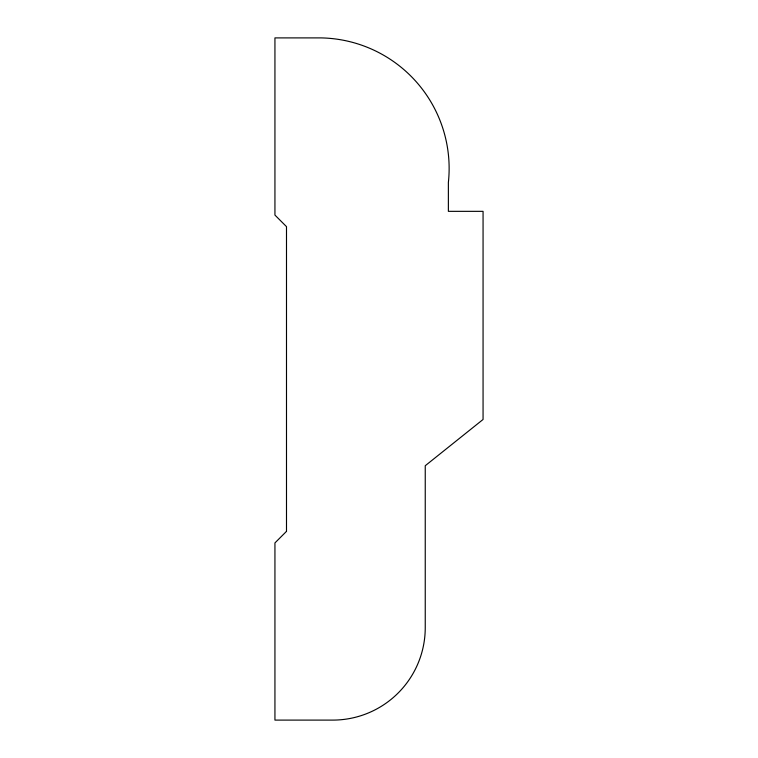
<?xml version="1.0" encoding="UTF-8"?>
<svg xmlns="http://www.w3.org/2000/svg" width="758" height="758" viewBox="0 0 758 758"><rect width="100%" height="100%" fill="white"/><g stroke="black" fill="none" stroke-linecap="round" stroke-linejoin="round"><path stroke-width="1.14" d="M286.496 531.358L274.936 542.918L274.936 720.1L332.753 720.1A92.504 92.504 0 0 0 425.247 627.596L425.247 465.725L483.064 419.468L483.064 211.34L448.376 211.34L448.376 182.432A130.537 130.537 0 0 0 321.184 37.9L274.936 37.9L274.936 215.083L286.496 226.642L286.496 531.358"/></g></svg>
